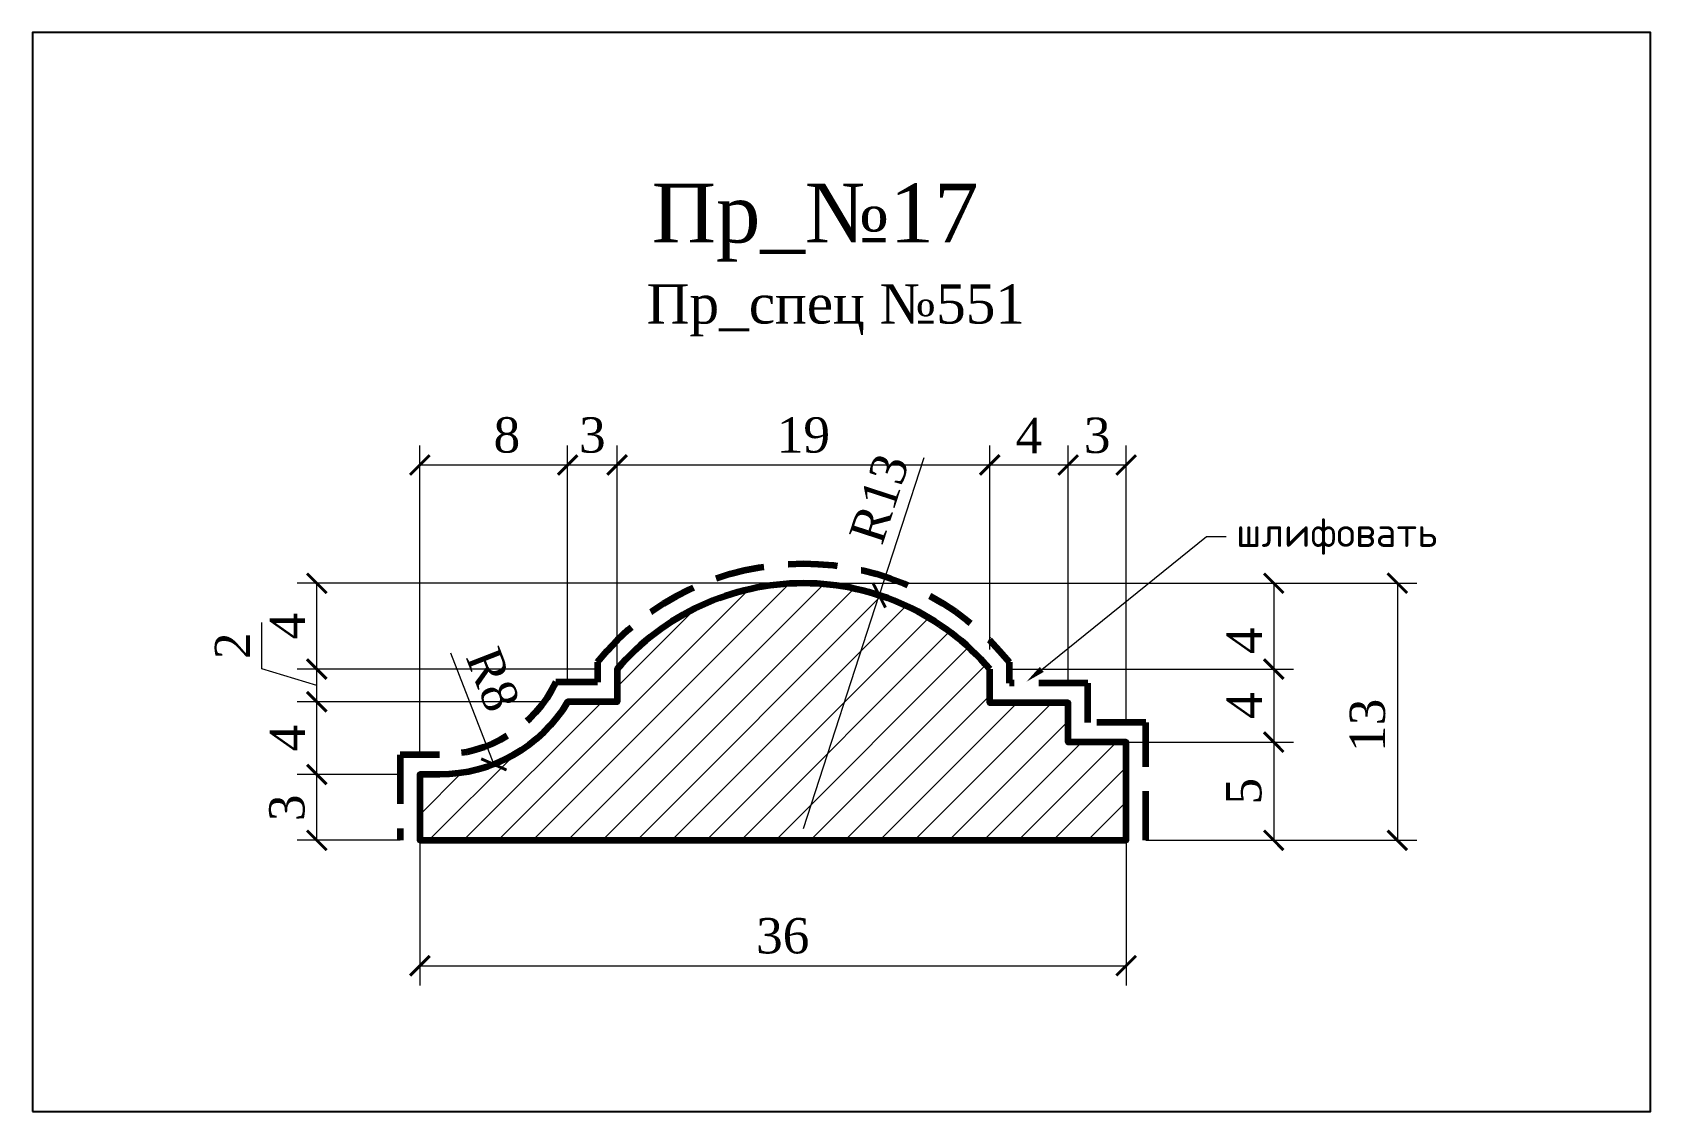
# Model space of a CAD drawing. Header units: millimetres. Extents: x 305719.1 to 305801.6, y -92492.1 to -92437.1.
import ezdxf
from ezdxf import colors
from ezdxf.entities.mleader import LeaderData, LeaderLine
from ezdxf.math import Vec2, Vec3

# ---------------------------------------------------------------- set-up
doc = ezdxf.new("R2010")
doc.units = ezdxf.units.MM
doc.header["$MEASUREMENT"] = 0
doc.linetypes.add('HIDDEN', pattern=[0.375, 0.25, -0.125])
doc.layers.add('Outside panel', color=7, linetype='Continuous', lineweight=18, true_color=0x7f5e57)
for name, color, linetype, lineweight in [('линия 15', 7, 'Continuous', 15), ('линия 50', 1, 'Continuous', 211), ('служебный слой РАЗМЕРЫ', 7, 'Continuous', 9)]:
    doc.layers.add(name, color=color, linetype=linetype, lineweight=lineweight)
doc.styles.add('ELECT', font='times.ttf')
doc.styles.get("Standard").update_dxf_attribs({"font": 'times.ttf'})
doc.styles.add('ЕСКД профили текст', font='isocpeur.ttf')
doc.dimstyles.new('M_1', dxfattribs={"dimtxt": 1.8, "dimasz": 1, "dimexe": 1, "dimexo": 1, "dimgap": 0.6, "dimtad": 1, "dimdec": 0, "dimdsep": 46, "dimtxsty": 'Standard', "dimblk": 'ARCHTICK', "dimcen": -5, "dimclrd": 7, "dimclre": 7, "dimclrt": 7, "dimadec": 0, "dimazin": 0, "dimtfac": 1, "dimtdec": 0, "dimtmove": 0, "dimatfit": 3, "dimfxl": 1, "dimtolj": 1, "dimtzin": 0, "dimlwd": 5, "dimlwe": 5, "dimarcsym": 0})

# ---------------------------------------------------------------- blocks, each defined once
blk = doc.blocks.new('_ArchTick')
at = {"color": 0, "linetype": 'ByBlock', "const_width": 0.15}
blk.add_lwpolyline([(-0.5, -0.5), (0.5, 0.5)], dxfattribs=at)
blk = doc.blocks.new('*D17')
at = {"layer": 'Defpoints', "color": 0, "ltscale": 1000, "transparency": 16777216}
for p in [(305739.858, -92467.398), (305742.595, -92474.434)]:
    blk.add_point(p, dxfattribs=at)
at = {"layer": 'линия 15', "color": 7, "lineweight": 5, "ltscale": 1000, "transparency": 16777216}
blk.add_line((305740.382, -92468.746), (305742.595, -92474.434), dxfattribs=at)
at = {"layer": 'линия 15', "color": 7, "lineweight": 5, "ltscale": 1000, "transparency": 16777216, "rotation": 291.2518974521507}
blk.add_blockref('_ArchTick', (305742.595, -92474.434), dxfattribs=at)
at = {"layer": 'линия 15', "color": 7, "ltscale": 1000, "transparency": 16777216, "insert": (305742.539, -92470.109), "char_height": 1.8, "attachment_point": 5, "rotation": 291.2519}
blk.add_mtext('\\A1;R8', dxfattribs=at)
blk = doc.blocks.new('*D16')
at = {"layer": 'Defpoints', "color": 0, "ltscale": 1000, "transparency": 16777216}
for p in [(305762.237, -92465.814), (305758.374, -92477.702)]:
    blk.add_point(p, dxfattribs=at)
at = {"layer": 'линия 15', "color": 7, "lineweight": 5, "ltscale": 1000, "transparency": 16777216}
for p in [(305764.513, -92458.81), (305758.374, -92477.702)]:
    blk.add_line(p, (305762.237, -92465.814), dxfattribs=at)
at = {"layer": 'линия 15', "color": 7, "lineweight": 5, "ltscale": 1000, "transparency": 16777216, "rotation": 251.9978837880916}
blk.add_blockref('_ArchTick', (305762.237, -92465.814), dxfattribs=at)
at = {"layer": 'линия 15', "color": 7, "ltscale": 1000, "transparency": 16777216, "insert": (305762.243, -92460.893), "char_height": 1.8, "attachment_point": 5, "rotation": 71.99788}
blk.add_mtext('\\A1;R13', dxfattribs=at)
blk = doc.blocks.new('*D14')
at = {"layer": 'Defpoints', "color": 0, "ltscale": 1000, "transparency": 16777216}
for p in [(305733.568, -92469.578), (305748.874, -92469.578), (305746.357, -92471.241)]:
    blk.add_point(p, dxfattribs=at)
at = {"layer": 'линия 15', "color": 7, "lineweight": 5, "ltscale": 1000, "transparency": 16777216}
for p, q in [((305730.768, -92469.57), (305730.768, -92467.208)), ((305733.568, -92470.41), (305730.768, -92469.57)), ((305747.874, -92469.578), (305732.568, -92469.578)), ((305733.568, -92471.241), (305733.568, -92469.578)), ((305745.357, -92471.241), (305732.568, -92471.241))]:
    blk.add_line(p, q, dxfattribs=at)
for p, rotation in [((305733.568, -92469.578), 90), ((305733.568, -92471.241), 270)]:
    blk.add_blockref('_ArchTick', p, dxfattribs=dict(at, rotation=rotation))
at = {"layer": 'линия 15', "color": 7, "ltscale": 1000, "transparency": 16777216, "insert": (305729.268, -92468.389), "char_height": 1.8, "attachment_point": 5, "rotation": 90}
blk.add_mtext('\\A1;2', dxfattribs=at)
blk = doc.blocks.new('*D12')
at = {"layer": 'Defpoints', "color": 0, "ltscale": 1000, "transparency": 16777216}
for p in [(305733.568, -92474.948), (305738.823, -92474.948), (305738.823, -92478.302)]:
    blk.add_point(p, dxfattribs=at)
at = {"layer": 'линия 15', "color": 7, "lineweight": 5, "ltscale": 1000, "transparency": 16777216}
for p, q in [((305737.823, -92474.948), (305732.568, -92474.948)), ((305733.568, -92478.302), (305733.568, -92474.948)), ((305737.823, -92478.302), (305732.568, -92478.302))]:
    blk.add_line(p, q, dxfattribs=at)
for p, rotation in [((305733.568, -92474.948), 90), ((305733.568, -92478.302), 270)]:
    blk.add_blockref('_ArchTick', p, dxfattribs=dict(at, rotation=rotation))
at = {"layer": 'линия 15', "color": 7, "ltscale": 1000, "transparency": 16777216, "insert": (305732.052, -92476.647), "char_height": 1.8, "attachment_point": 5, "rotation": 90}
blk.add_mtext('\\A1;3', dxfattribs=at)
blk = doc.blocks.new('*D11')
at = {"layer": 'Defpoints', "color": 0, "ltscale": 1000, "transparency": 16777216}
for p in [(305771.874, -92473.299), (305774.829, -92478.302), (305782.352, -92478.302)]:
    blk.add_point(p, dxfattribs=at)
at = {"layer": 'линия 15', "color": 7, "lineweight": 5, "ltscale": 1000, "transparency": 16777216}
for p, q in [((305772.874, -92473.299), (305783.352, -92473.299)), ((305782.352, -92473.299), (305782.352, -92478.302)), ((305775.829, -92478.302), (305783.352, -92478.302))]:
    blk.add_line(p, q, dxfattribs=at)
for p, rotation in [((305782.352, -92473.299), 90), ((305782.352, -92478.302), 270)]:
    blk.add_blockref('_ArchTick', p, dxfattribs=dict(at, rotation=rotation))
at = {"layer": 'линия 15', "color": 7, "ltscale": 1000, "transparency": 16777216, "insert": (305780.836, -92475.801), "char_height": 1.8, "attachment_point": 5, "rotation": 90}
blk.add_mtext('\\A1;5', dxfattribs=at)
blk = doc.blocks.new('*D10')
at = {"layer": 'Defpoints', "color": 0, "ltscale": 1000, "transparency": 16777216}
for p in [(305767.874, -92469.578), (305771.874, -92473.299), (305782.352, -92473.299)]:
    blk.add_point(p, dxfattribs=at)
at = {"layer": 'линия 15', "color": 7, "lineweight": 5, "ltscale": 1000, "transparency": 16777216}
for p, q in [((305768.874, -92469.578), (305783.352, -92469.578)), ((305782.352, -92469.578), (305782.352, -92473.299)), ((305772.874, -92473.299), (305783.352, -92473.299))]:
    blk.add_line(p, q, dxfattribs=at)
for p, rotation in [((305782.352, -92469.578), 90), ((305782.352, -92473.299), 270)]:
    blk.add_blockref('_ArchTick', p, dxfattribs=dict(at, rotation=rotation))
at = {"layer": 'линия 15', "color": 7, "ltscale": 1000, "transparency": 16777216, "insert": (305780.852, -92471.439), "char_height": 1.8, "attachment_point": 5, "rotation": 90}
blk.add_mtext('\\A1;4', dxfattribs=at)
blk = doc.blocks.new('*D9')
at = {"layer": 'Defpoints', "color": 0, "ltscale": 1000, "transparency": 16777216}
for p in [(305758.374, -92465.202), (305767.874, -92469.578), (305782.352, -92469.578)]:
    blk.add_point(p, dxfattribs=at)
at = {"layer": 'линия 15', "color": 7, "lineweight": 5, "ltscale": 1000, "transparency": 16777216}
for p, q in [((305759.374, -92465.202), (305783.352, -92465.202)), ((305782.352, -92465.202), (305782.352, -92469.578)), ((305768.874, -92469.578), (305783.352, -92469.578))]:
    blk.add_line(p, q, dxfattribs=at)
for p, rotation in [((305782.352, -92465.202), 90), ((305782.352, -92469.578), 270)]:
    blk.add_blockref('_ArchTick', p, dxfattribs=dict(at, rotation=rotation))
at = {"layer": 'линия 15', "color": 7, "ltscale": 1000, "transparency": 16777216, "insert": (305780.852, -92468.129), "char_height": 1.8, "attachment_point": 5, "rotation": 90}
blk.add_mtext('\\A1;4', dxfattribs=at)
blk = doc.blocks.new('*D6')
at = {"layer": 'Defpoints', "color": 0, "ltscale": 1000, "transparency": 16777216}
for p in [(305767.874, -92459.174), (305767.874, -92469.578), (305748.874, -92471.241)]:
    blk.add_point(p, dxfattribs=at)
at = {"layer": 'линия 15', "color": 7, "lineweight": 5, "ltscale": 1000, "transparency": 16777216}
for p, q in [((305748.874, -92470.241), (305748.874, -92458.174)), ((305767.874, -92468.578), (305767.874, -92458.174)), ((305748.874, -92459.174), (305767.874, -92459.174))]:
    blk.add_line(p, q, dxfattribs=at)
at = {"layer": 'линия 15', "color": 7, "lineweight": 5, "ltscale": 1000, "transparency": 16777216, "rotation": 180}
blk.add_blockref('_ArchTick', (305748.874, -92459.174), dxfattribs=at)
at = {"layer": 'линия 15', "color": 7, "lineweight": 5, "ltscale": 1000, "transparency": 16777216}
blk.add_blockref('_ArchTick', (305767.874, -92459.174), dxfattribs=at)
at = {"layer": 'линия 15', "color": 7, "ltscale": 1000, "transparency": 16777216, "insert": (305758.374, -92457.655), "char_height": 1.8, "attachment_point": 5}
blk.add_mtext('\\A1;19', dxfattribs=at)
blk = doc.blocks.new('*D5')
at = {"layer": 'Defpoints', "color": 0, "ltscale": 1000, "transparency": 16777216}
for p in [(305748.874, -92459.174), (305746.357, -92471.241), (305748.874, -92471.241)]:
    blk.add_point(p, dxfattribs=at)
at = {"layer": 'линия 15', "color": 7, "lineweight": 5, "ltscale": 1000, "transparency": 16777216}
for p, q in [((305746.357, -92470.241), (305746.357, -92458.174)), ((305748.874, -92470.241), (305748.874, -92458.174)), ((305746.357, -92459.174), (305748.874, -92459.174))]:
    blk.add_line(p, q, dxfattribs=at)
at = {"layer": 'линия 15', "color": 7, "lineweight": 5, "ltscale": 1000, "transparency": 16777216, "rotation": 180}
blk.add_blockref('_ArchTick', (305746.357, -92459.174), dxfattribs=at)
at = {"layer": 'линия 15', "color": 7, "lineweight": 5, "ltscale": 1000, "transparency": 16777216}
blk.add_blockref('_ArchTick', (305748.874, -92459.174), dxfattribs=at)
at = {"layer": 'линия 15', "color": 7, "ltscale": 1000, "transparency": 16777216, "insert": (305747.615, -92457.658), "char_height": 1.8, "attachment_point": 5}
blk.add_mtext('\\A1;3', dxfattribs=at)
blk = doc.blocks.new('*D4')
at = {"layer": 'Defpoints', "color": 0, "ltscale": 1000, "transparency": 16777216}
for p in [(305746.357, -92459.174), (305746.357, -92471.241), (305738.823, -92474.948)]:
    blk.add_point(p, dxfattribs=at)
at = {"layer": 'линия 15', "color": 7, "lineweight": 5, "ltscale": 1000, "transparency": 16777216}
for p, q in [((305738.823, -92473.948), (305738.823, -92458.174)), ((305746.357, -92470.241), (305746.357, -92458.174)), ((305738.823, -92459.174), (305746.357, -92459.174))]:
    blk.add_line(p, q, dxfattribs=at)
at = {"layer": 'линия 15', "color": 7, "lineweight": 5, "ltscale": 1000, "transparency": 16777216, "rotation": 180}
blk.add_blockref('_ArchTick', (305738.823, -92459.174), dxfattribs=at)
at = {"layer": 'линия 15', "color": 7, "lineweight": 5, "ltscale": 1000, "transparency": 16777216}
blk.add_blockref('_ArchTick', (305746.357, -92459.174), dxfattribs=at)
at = {"layer": 'линия 15', "color": 7, "ltscale": 1000, "transparency": 16777216, "insert": (305743.258, -92457.658), "char_height": 1.8, "attachment_point": 5}
blk.add_mtext('\\A1;8', dxfattribs=at)
blk = doc.blocks.new('*D3')
at = {"layer": 'Defpoints', "color": 0, "ltscale": 1000, "transparency": 16777216}
for p in [(305758.374, -92465.202), (305774.829, -92478.302), (305788.654, -92478.302)]:
    blk.add_point(p, dxfattribs=at)
at = {"layer": 'линия 15', "color": 7, "lineweight": 5, "ltscale": 1000, "transparency": 16777216}
for p, q in [((305759.374, -92465.202), (305789.654, -92465.202)), ((305788.654, -92465.202), (305788.654, -92478.302)), ((305775.829, -92478.302), (305789.654, -92478.302))]:
    blk.add_line(p, q, dxfattribs=at)
for p, rotation in [((305788.654, -92465.202), 90), ((305788.654, -92478.302), 270)]:
    blk.add_blockref('_ArchTick', p, dxfattribs=dict(at, rotation=rotation))
at = {"layer": 'линия 15', "color": 7, "ltscale": 1000, "transparency": 16777216, "insert": (305787.138, -92472.445), "char_height": 1.8, "attachment_point": 5, "rotation": 90}
blk.add_mtext('\\A1;13', dxfattribs=at)
blk = doc.blocks.new('*D2')
at = {"layer": 'Defpoints', "color": 0, "ltscale": 1000, "transparency": 16777216}
for p in [(305774.829, -92473.299), (305738.823, -92474.948), (305774.829, -92484.694)]:
    blk.add_point(p, dxfattribs=at)
at = {"layer": 'линия 15', "color": 7, "lineweight": 5, "ltscale": 1000, "transparency": 16777216}
for p, q in [((305774.829, -92474.299), (305774.829, -92485.694)), ((305738.823, -92475.948), (305738.823, -92485.694)), ((305738.823, -92484.694), (305774.829, -92484.694))]:
    blk.add_line(p, q, dxfattribs=at)
at = {"layer": 'линия 15', "color": 7, "lineweight": 5, "ltscale": 1000, "transparency": 16777216, "rotation": 180}
blk.add_blockref('_ArchTick', (305738.823, -92484.694), dxfattribs=at)
at = {"layer": 'линия 15', "color": 7, "lineweight": 5, "ltscale": 1000, "transparency": 16777216}
blk.add_blockref('_ArchTick', (305774.829, -92484.694), dxfattribs=at)
at = {"layer": 'линия 15', "color": 7, "ltscale": 1000, "transparency": 16777216, "insert": (305757.321, -92483.178), "char_height": 1.8, "attachment_point": 5}
blk.add_mtext('\\A1;36', dxfattribs=at)

msp = doc.modelspace()

# ---------------------------------------------------------------- hatches: boundary and pattern name
at = {"layer": 'Outside panel', "ltscale": 1000}
h = msp.add_hatch(dxfattribs=at)
h.set_pattern_fill('ANSI31', color=256, scale=10, angle=180)
h.set_pattern_definition([(225, (214604.3222, -402480.4924), (0.8838834765, -0.8838834765), [])])
h.paths.add_polyline_path([(305739.822, -92474.948), (305738.823, -92474.948), (305738.823, -92478.302), (305774.829, -92478.302), (305774.829, -92473.299), (305771.874, -92473.299), (305771.874, -92471.296), (305767.874, -92471.296), (305767.874, -92469.578, 0.460628), (305748.874, -92469.578), (305748.874, -92471.241), (305746.357, -92471.241, -0.266451)])

# ---------------------------------------------------------------- linework, layer by layer
at = {"color": 6, "ltscale": 1000}
msp.add_lwpolyline([(305719.067, -92492.129), (305801.567, -92492.129), (305801.567, -92437.129), (305719.067, -92437.129)], close=True, dxfattribs=at)
at = {"layer": 'линия 50', "color": 1, "linetype": 'HIDDEN', "ltscale": 10, "true_color": 0xff0909, "extrusion": (0, 0, -1)}
msp.add_lwpolyline([(-305775.829, -92478.302), (-305775.829, -92472.299), (-305772.874, -92472.299), (-305772.874, -92470.296), (-305768.874, -92470.296), (-305768.874, -92469.217, -0.477592), (-305747.874, -92469.217), (-305747.874, -92470.241), (-305745.759, -92470.241, 0.289455), (-305739.825, -92473.948), (-305737.823, -92473.948), (-305737.823, -92478.302)], format="xyb", dxfattribs=at)
at = {"layer": 'линия 50', "color": 7, "extrusion": (0, 0, -1)}
msp.add_lwpolyline([(-305767.874, -92469.578, -0.460628), (-305748.874, -92469.578), (-305748.874, -92471.241), (-305746.357, -92471.241, 0.266451), (-305739.822, -92474.948), (-305738.823, -92474.948), (-305738.823, -92478.302), (-305774.829, -92478.302), (-305774.829, -92473.299), (-305771.874, -92473.299), (-305771.874, -92471.296), (-305767.874, -92471.296)], format="xyb", close=True, dxfattribs=at)

# ---------------------------------------------------------------- texts
at = {"color": 5, "ltscale": 1000, "style": 'ELECT'}
msp.add_text('Пр_№17', height=3, dxfattribs=at).set_placement((305750.645, -92447.836))
at = {"color": 7, "ltscale": 1000, "style": 'ELECT'}
msp.add_text('Пр_спец №551', height=2, dxfattribs=at).set_placement((305750.388, -92451.966))

# ---------------------------------------------------------------- dimensions: what is measured, and where the dimension line sits
at = {"layer": 'линия 15', "color": 7, "ltscale": 1000}
for base, p2, picture, middle in [((305746.357, -92459.174), (305746.357, -92471.241), '*D4', (305743.258, -92459.174)), ((305774.829, -92484.694), (305774.829, -92473.299), '*D2', (305757.321, -92484.694))]:
    dim = msp.add_linear_dim(base=base, p1=(305738.823, -92474.948), p2=p2, dimstyle='M_1', dxfattribs=at)
    dim.commit()
    dim.dimension.update_dxf_attribs({"geometry": picture, "text_midpoint": middle, "dimtype": 128})
for base, p1, p2, picture, middle in [((305748.874, -92459.174), (305746.357, -92471.241), (305748.874, -92471.241), '*D5', (305747.615, -92457.658)), ((305767.874, -92459.174), (305748.874, -92471.241), (305767.874, -92469.578), '*D6', (305758.374, -92457.655))]:
    dim = msp.add_linear_dim(base=base, p1=p1, p2=p2, dimstyle='M_1', dxfattribs=at)
    dim.commit()
    dim.dimension.update_dxf_attribs({"geometry": picture, "text_midpoint": middle})
for base, p1, p2 in [((305771.874, -92459.174), (305767.874, -92469.578), (305771.874, -92471.296)), ((305774.829, -92459.174), (305771.874, -92471.296), (305774.829, -92473.299))]:
    msp.add_linear_dim(base=base, p1=p1, p2=p2, dimstyle='M_1', dxfattribs=at).render()
dim = msp.add_radius_dim(center=(305758.3739, -92477.7025), mpoint=(305762.2371, -92465.8144), dimstyle='M_1', dxfattribs=at)
dim.commit()
dim.dimension.update_dxf_attribs({"geometry": '*D16', "text_midpoint": (305762.2428, -92460.893)})
for base, p1, p2 in [((305733.568, -92465.202), (305748.874, -92469.578), (305758.374, -92465.202)), ((305733.568, -92471.241), (305738.823, -92474.948), (305746.357, -92471.241))]:
    msp.add_linear_dim(base=base, p1=p1, p2=p2, angle=90, dimstyle='M_1', dxfattribs=at).render()
for base, p1, p2, picture, middle in [((305782.352, -92469.578), (305758.374, -92465.202), (305767.874, -92469.578), '*D9', (305782.352, -92468.129)), ((305788.654, -92478.302), (305758.374, -92465.202), (305774.829, -92478.302), '*D3', (305788.654, -92472.445)), ((305733.568, -92474.948), (305738.823, -92478.302), (305738.823, -92474.948), '*D12', (305733.568, -92476.647))]:
    dim = msp.add_linear_dim(base=base, p1=p1, p2=p2, angle=90, dimstyle='M_1', dxfattribs=at)
    dim.commit()
    dim.dimension.update_dxf_attribs({"geometry": picture, "text_midpoint": middle, "dimtype": 128})
for base, p1, p2, picture, middle in [((305733.568, -92469.578), (305746.357, -92471.241), (305748.874, -92469.578), '*D14', (305729.268, -92468.97)), ((305782.352, -92473.299), (305767.874, -92469.578), (305771.874, -92473.299), '*D10', (305780.852, -92471.439)), ((305782.352, -92478.302), (305771.874, -92473.299), (305774.829, -92478.302), '*D11', (305780.836, -92475.801))]:
    dim = msp.add_linear_dim(base=base, p1=p1, p2=p2, angle=90, dimstyle='M_1', dxfattribs=at)
    dim.commit()
    dim.dimension.update_dxf_attribs({"geometry": picture, "text_midpoint": middle})
dim = msp.add_radius_dim(center=(305739.858, -92467.398), mpoint=(305742.595, -92474.434), dimstyle='M_1', dxfattribs=at)
dim.commit()
dim.dimension.update_dxf_attribs({"geometry": '*D17', "text_midpoint": (305741.126, -92470.658), "dimtype": 132})

# ---------------------------------------------------------------- leaders
at = {"layer": 'служебный слой РАЗМЕРЫ'}
ml = msp.add_multileader_mtext('Standard', dxfattribs=at)
ml.set_content('\\A1;шлифовать', color=256, style='ЕСКД профили текст')
ml.set_leader_properties(color=256, linetype='ByLayer', lineweight=-1)
ml.build(insert=Vec2(0, 0))
ml.multileader.update_dxf_attribs({"dogleg_length": 1, "arrow_head_size": 1})
ctx = ml.context
ctx.base_point, ctx.char_height, ctx.arrow_head_size, ctx.landing_gap_size, ctx.plane_origin = Vec3(305779.933, -92462.826), 1.5, 1, 0.5, Vec3(305798.967, -92431.971)
notes = []
notes.append((ctx, [(1, (1, 1, 0), (305778.933, -92462.826), (1, 0), 1, [(0, [(305769.749, -92470.219)], 0, [])])]))
ctx.mtext.insert, ctx.mtext.flow_direction = Vec3(305780.433, -92461.851), 5
for ctx, leaders in notes:
    for number, flags, end, landing, length, lines in leaders:
        leader = LeaderData()
        leader.index, (leader.has_last_leader_line, leader.has_dogleg_vector, leader.attachment_direction) = number, flags
        leader.last_leader_point, leader.dogleg_vector, leader.dogleg_length = Vec3(end), Vec3(landing), length
        for number, points, colour, breaks in lines:
            line = LeaderLine()
            line.index, line.vertices, line.color, line.breaks = number, Vec3.list(points), colors.encode_raw_color(colour), breaks
            leader.lines.append(line)
        ctx.leaders.append(leader)

doc.saveas('drawing.dxf')
